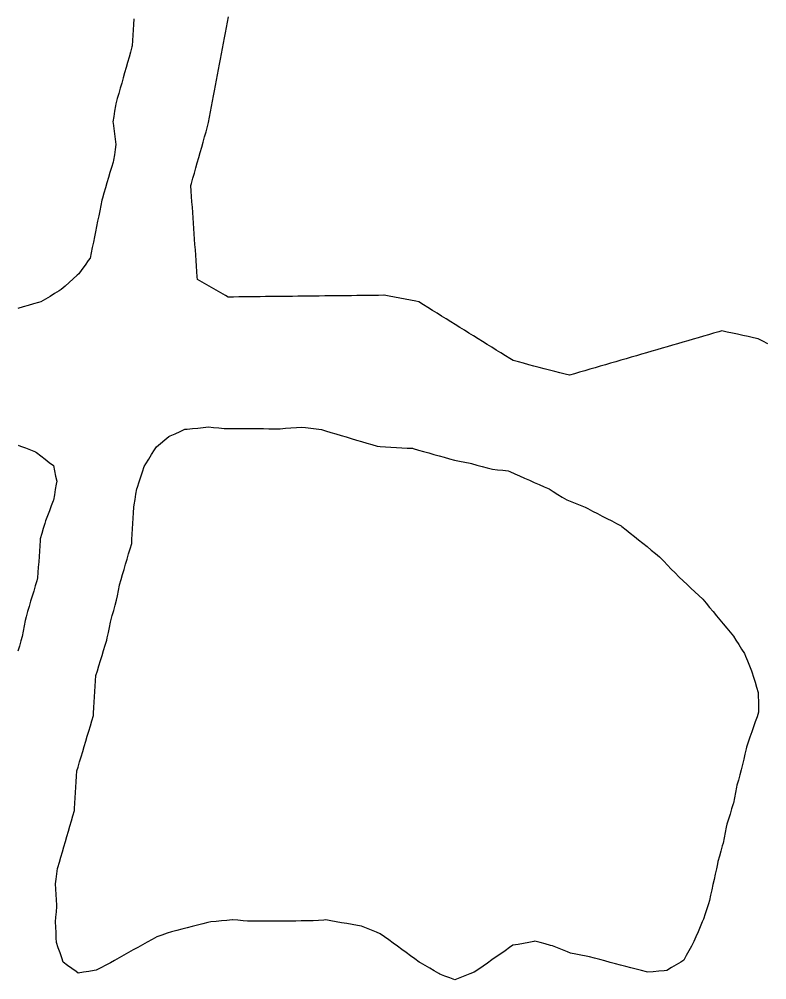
# Model space of a CAD drawing. Header units: millimetres. Extents: x 257 to 2289, y 96 to 1983.
# Drawn here: x 1460.3 to 1599.6, y 1576.4 to 1755.3 of the extents above; entities that cross this region are included whole.
import ezdxf

# ---------------------------------------------------------------- set-up
doc = ezdxf.new("R2010")
doc.units = ezdxf.units.MM
for name, color, linetype in [('ALL_HOLES', 1, 'Continuous'), ('ALL_ISLANDS', 7, 'Continuous'), ('OUTLINE_ISLAND_01', 7, 'Continuous'), ('OUTLINE_ISLAND_01_HOLE_101', 1, 'Continuous'), ('OUTLINE_ISLAND_01_HOLE_104', 1, 'Continuous')]:
    doc.layers.add(name, color=color, linetype=linetype)

msp = doc.modelspace()

# ---------------------------------------------------------------- linework, layer by layer
at = {"layer": 'ALL_HOLES'}
for points in [[(1481.6535, 1755.3278), (1481.5947, 1754.3296), (1481.5358, 1753.3313), (1481.477, 1752.333), (1481.4182, 1751.3348), (1481.3593, 1750.3365), (1481.2987, 1750.1238), (1481.0246, 1749.1621), (1480.7506, 1748.2004), (1480.4765, 1747.2387), (1480.2024, 1746.277), (1479.9284, 1745.3153), (1479.6543, 1744.3535), (1479.3802, 1743.3918), (1479.1062, 1742.4301), (1478.8321, 1741.4684), (1478.558, 1740.5067), (1478.284, 1739.545), (1478.2183, 1739.1409), (1478.0578, 1738.1538), (1477.8974, 1737.1668), (1477.7369, 1736.1797), (1477.7705, 1735.9215), (1477.8993, 1734.9299), (1478.0282, 1733.9382), (1478.157, 1732.9465), (1478.2859, 1731.9549), (1478.1514, 1730.997), (1478.0124, 1730.0067), (1477.8733, 1729.0164), (1477.7676, 1728.6591), (1477.484, 1727.7002), (1477.2003, 1726.7412), (1476.9166, 1725.7823), (1476.6329, 1724.8234), (1476.3493, 1723.8645), (1476.0656, 1722.9056), (1475.7819, 1721.9466), (1475.7081, 1721.5864), (1475.5072, 1720.6068), (1475.3063, 1719.6272), (1475.1055, 1718.6475), (1474.9046, 1717.6679), (1474.7038, 1716.6883), (1474.5029, 1715.7087), (1474.302, 1714.7291), (1474.1012, 1713.7494), (1473.9003, 1712.7698), (1473.6995, 1711.7902), (1473.4986, 1710.8106), (1473.1482, 1710.3188), (1472.5678, 1709.5044), (1471.9875, 1708.69), (1471.4072, 1707.8757), (1471.0991, 1707.5981), (1470.3561, 1706.9288), (1469.6131, 1706.2595), (1468.8701, 1705.5903), (1468.1271, 1704.921), (1467.7527, 1704.6971), (1466.8945, 1704.1838), (1466.0363, 1703.6706), (1465.178, 1703.1573), (1464.3198, 1702.644), (1463.8902, 1702.5224), (1462.928, 1702.25), (1461.9658, 1701.9776), (1461.0037, 1701.7052), (1460.0415, 1701.4328)], [(1460.0916, 1675.9284), (1460.4995, 1675.7775), (1461.4373, 1675.4304), (1462.3751, 1675.0833), (1463.313, 1674.7362), (1463.514, 1674.5813), (1464.3061, 1673.9708), (1465.0982, 1673.3604), (1465.8903, 1672.75), (1466.6823, 1672.1395), (1466.8781, 1671.182), (1467.0785, 1670.2023), (1467.2788, 1669.2226), (1467.1878, 1668.6961), (1467.0175, 1667.7107), (1466.8472, 1666.7253), (1466.6769, 1665.7399), (1466.6235, 1665.5991), (1466.2687, 1664.6642), (1465.9138, 1663.7293), (1465.559, 1662.7943), (1465.2042, 1661.8594), (1465.0667, 1661.3967), (1464.782, 1660.4381), (1464.4973, 1659.4795), (1464.2125, 1658.5209), (1464.1919, 1658.2232), (1464.1227, 1657.2256), (1464.0535, 1656.228), (1463.9844, 1655.2304), (1463.9152, 1654.2328), (1463.846, 1653.2352), (1463.7769, 1652.2376), (1463.7077, 1651.24), (1463.5512, 1650.71), (1463.2681, 1649.7509), (1462.985, 1648.7918), (1462.7018, 1647.8328), (1462.4187, 1646.8737), (1462.1355, 1645.9146), (1461.8524, 1644.9555), (1461.5692, 1643.9965), (1461.4274, 1643.2788), (1461.2336, 1642.2977), (1461.0397, 1641.3167), (1460.8459, 1640.3357), (1460.6082, 1639.4951), (1460.3362, 1638.5328), (1460.0641, 1637.5705)]]:
    msp.add_lwpolyline(points, dxfattribs=at)
msp.add_lwpolyline([(1485.8487, 1675.6529), (1486.6206, 1676.2887), (1487.3925, 1676.9244), (1488.1644, 1677.5601), (1488.4383, 1677.6847), (1489.3486, 1678.0986), (1490.2589, 1678.5125), (1491.1692, 1678.9264), (1491.5541, 1678.9631), (1492.5496, 1679.0581), (1493.5451, 1679.1531), (1494.5406, 1679.2481), (1495.536, 1679.3431), (1496.477, 1679.2562), (1497.4728, 1679.1642), (1498.4685, 1679.0723), (1498.8161, 1679.0704), (1499.8161, 1679.0651), (1500.816, 1679.0598), (1501.816, 1679.0544), (1502.816, 1679.0491), (1503.816, 1679.0437), (1504.816, 1679.0384), (1505.816, 1679.033), (1506.816, 1679.0277), (1507.8159, 1679.0224), (1508.8159, 1679.017), (1508.9314, 1679.0257), (1509.9285, 1679.1006), (1510.9257, 1679.1755), (1511.9229, 1679.2503), (1512.9201, 1679.3252), (1513.6065, 1679.2392), (1514.5987, 1679.1148), (1515.5909, 1678.9904), (1516.5832, 1678.866), (1517.3755, 1678.6293), (1518.3336, 1678.343), (1519.2918, 1678.0567), (1520.2499, 1677.7704), (1521.2081, 1677.4841), (1522.1662, 1677.1978), (1523.1244, 1676.9116), (1524.0825, 1676.6253), (1525.0406, 1676.339), (1525.9988, 1676.0527), (1526.9569, 1675.7664), (1527.5593, 1675.73), (1528.5575, 1675.6697), (1529.5556, 1675.6094), (1530.5538, 1675.549), (1531.552, 1675.4887), (1532.5502, 1675.4284), (1533.5484, 1675.368), (1533.6978, 1675.3257), (1534.6601, 1675.0535), (1535.6223, 1674.7812), (1536.5845, 1674.509), (1537.5467, 1674.2367), (1538.509, 1673.9645), (1539.4712, 1673.6922), (1540.4334, 1673.42), (1541.3956, 1673.1477), (1542.3261, 1672.9693), (1543.3082, 1672.7809), (1544.2903, 1672.5926), (1544.584, 1672.5131), (1545.5493, 1672.252), (1546.5146, 1671.9909), (1547.48, 1671.7298), (1548.4453, 1671.4687), (1549.3832, 1671.3769), (1550.3785, 1671.2794), (1551.3737, 1671.182), (1551.6866, 1671.043), (1552.6005, 1670.6371), (1553.5145, 1670.2313), (1554.4284, 1669.8254), (1555.3423, 1669.4196), (1556.2563, 1669.0137), (1557.1702, 1668.6079), (1558.0842, 1668.202), (1558.9981, 1667.7962), (1559.7708, 1667.3209), (1560.6226, 1666.7971), (1561.4745, 1666.2732), (1562.3263, 1665.7494), (1562.9456, 1665.5027), (1563.8746, 1665.1326), (1564.8036, 1664.7625), (1565.7326, 1664.3924), (1566.2338, 1664.1333), (1567.1221, 1663.6741), (1568.0104, 1663.2149), (1568.8987, 1662.7556), (1569.787, 1662.2964), (1570.6753, 1661.8371), (1571.5636, 1661.3779), (1572.4519, 1660.9186), (1572.5818, 1660.8143), (1573.3614, 1660.1881), (1574.141, 1659.5618), (1574.9206, 1658.9356), (1575.7002, 1658.3093), (1576.4798, 1657.683), (1577.2595, 1657.0568), (1578.0391, 1656.4305), (1578.8187, 1655.8043), (1579.5983, 1655.178), (1579.7142, 1655.0563), (1580.4039, 1654.3322), (1581.0936, 1653.6081), (1581.7833, 1652.884), (1582.473, 1652.1599), (1583.1626, 1651.4358), (1583.2455, 1651.3586), (1583.9771, 1650.6769), (1584.7087, 1649.9952), (1585.4404, 1649.3135), (1586.172, 1648.6318), (1586.9037, 1647.9501), (1587.6353, 1647.2684), (1588.2736, 1646.5025), (1588.9138, 1645.7343), (1589.554, 1644.9661), (1590.1942, 1644.1979), (1590.8344, 1643.4297), (1591.4747, 1642.6615), (1592.1149, 1641.8933), (1592.7551, 1641.1251), (1593.3953, 1640.3569), (1593.8263, 1639.6701), (1594.3579, 1638.8231), (1594.8894, 1637.9761), (1595.421, 1637.129), (1595.6006, 1636.6894), (1595.9788, 1635.7637), (1596.357, 1634.838), (1596.7352, 1633.9123), (1596.7892, 1633.7364), (1597.0831, 1632.7805), (1597.3769, 1631.8246), (1597.6707, 1630.8688), (1597.9645, 1629.9129), (1597.9806, 1629.2094), (1598.0035, 1628.2097), (1598.0263, 1627.21), (1598.0491, 1626.2102), (1597.7534, 1625.3686), (1597.4218, 1624.4252), (1597.0903, 1623.4817), (1596.7588, 1622.5383), (1596.4272, 1621.5948), (1596.0957, 1620.6514), (1595.7642, 1619.708), (1595.7009, 1619.4147), (1595.4899, 1618.4372), (1595.2789, 1617.4598), (1595.0679, 1616.4823), (1595.0637, 1616.4669), (1594.8024, 1615.5017), (1594.541, 1614.5364), (1594.2797, 1613.5712), (1594.0184, 1612.6059), (1593.946, 1612.2482), (1593.7476, 1611.2681), (1593.5493, 1610.288), (1593.351, 1609.3078), (1593.3095, 1609.1734), (1593.0151, 1608.2177), (1592.7207, 1607.262), (1592.4262, 1606.3064), (1592.1318, 1605.3507), (1592.0188, 1604.7937), (1591.8201, 1603.8136), (1591.6213, 1602.8336), (1591.4226, 1601.8535), (1591.2764, 1601.3249), (1591.01, 1600.361), (1590.7435, 1599.3972), (1590.477, 1598.4334), (1590.3852, 1598.0136), (1590.1715, 1597.0368), (1589.9577, 1596.0599), (1589.744, 1595.083), (1589.5303, 1594.1061), (1589.3166, 1593.1292), (1589.1029, 1592.1523), (1588.8891, 1591.1754), (1588.6907, 1590.5614), (1588.3833, 1589.6098), (1588.0758, 1588.6582), (1587.7684, 1587.7067), (1587.5441, 1587.1779), (1587.1536, 1586.2573), (1586.7631, 1585.3367), (1586.3726, 1584.4161), (1585.9821, 1583.4955), (1585.5342, 1582.6716), (1585.0566, 1581.793), (1584.579, 1580.9144), (1584.1014, 1580.0358), (1583.5318, 1579.6893), (1582.6775, 1579.1696), (1581.8231, 1578.6499), (1580.9688, 1578.1301), (1580.423, 1578.0784), (1579.4275, 1577.984), (1578.4319, 1577.8897), (1577.4364, 1577.7953), (1577.1656, 1577.8661), (1576.1981, 1578.1192), (1575.2307, 1578.3723), (1574.2632, 1578.6253), (1573.2958, 1578.8784), (1572.3283, 1579.1315), (1571.3609, 1579.3846), (1570.3934, 1579.6376), (1569.426, 1579.8907), (1568.4585, 1580.1438), (1567.4911, 1580.3968), (1566.5236, 1580.6499), (1565.9341, 1580.7663), (1564.953, 1580.9601), (1563.972, 1581.1538), (1562.9909, 1581.3475), (1562.424, 1581.5777), (1561.4975, 1581.954), (1560.571, 1582.3302), (1559.6444, 1582.7064), (1559.2632, 1582.806), (1558.2957, 1583.0587), (1557.3281, 1583.3113), (1556.3606, 1583.564), (1556.1954, 1583.5336), (1555.2119, 1583.3525), (1554.2284, 1583.1715), (1553.245, 1582.9904), (1552.2615, 1582.8094), (1551.6358, 1582.3731), (1550.8156, 1581.8011), (1549.9953, 1581.2291), (1549.175, 1580.6571), (1548.3548, 1580.0851), (1547.5345, 1579.5131), (1546.7142, 1578.9411), (1545.894, 1578.3692), (1545.0737, 1577.7972), (1544.2557, 1577.4784), (1543.3239, 1577.1153), (1542.3922, 1576.7523), (1541.4604, 1576.3892), (1540.5392, 1576.7373), (1539.6037, 1577.0907), (1538.6683, 1577.4442), (1538.496, 1577.5436), (1537.6298, 1578.0432), (1536.7635, 1578.5428), (1535.8973, 1579.0425), (1535.0311, 1579.5421), (1534.8192, 1579.6956), (1534.0095, 1580.2824), (1533.1998, 1580.8692), (1532.39, 1581.456), (1531.5803, 1582.0428), (1530.7706, 1582.6296), (1529.9608, 1583.2164), (1529.1511, 1583.8032), (1528.3414, 1584.39), (1527.5316, 1584.9768), (1526.8262, 1585.2583), (1525.8974, 1585.6288), (1524.9686, 1585.9994), (1524.0398, 1586.3699), (1523.2988, 1586.4989), (1522.3136, 1586.6703), (1521.3284, 1586.8417), (1520.3432, 1587.0131), (1519.358, 1587.1845), (1518.3728, 1587.356), (1517.3876, 1587.5274), (1517.0304, 1587.508), (1516.0318, 1587.4538), (1515.0333, 1587.3996), (1514.0348, 1587.3454), (1513.8432, 1587.3447), (1512.8432, 1587.3409), (1511.8432, 1587.337), (1510.8432, 1587.3332), (1509.8432, 1587.3293), (1508.8432, 1587.3255), (1507.8432, 1587.3216), (1506.8432, 1587.3178), (1505.8433, 1587.3139), (1504.8433, 1587.3101), (1503.8433, 1587.3062), (1502.8433, 1587.3024), (1502.0442, 1587.3743), (1501.0482, 1587.4639), (1500.0523, 1587.5535), (1499.9904, 1587.5476), (1498.9948, 1587.4539), (1497.9992, 1587.3603), (1497.0036, 1587.2666), (1496.008, 1587.1729), (1495.4446, 1587.0306), (1494.4751, 1586.7858), (1493.5055, 1586.5409), (1492.5359, 1586.2961), (1491.5664, 1586.0512), (1490.5968, 1585.8063), (1489.6273, 1585.5615), (1488.6577, 1585.3166), (1487.8272, 1585.0421), (1486.8778, 1584.7282), (1485.9283, 1584.4142), (1485.9008, 1584.3987), (1485.0301, 1583.907), (1484.1593, 1583.4153), (1483.2886, 1582.9235), (1482.4178, 1582.4318), (1481.5471, 1581.9401), (1480.6763, 1581.4483), (1479.8056, 1580.9566), (1478.9348, 1580.4649), (1478.0641, 1579.9731), (1477.2899, 1579.5683), (1476.4037, 1579.1049), (1475.5176, 1578.6414), (1474.6314, 1578.178), (1474.2462, 1578.1169), (1473.2586, 1577.9602), (1472.2709, 1577.8036), (1471.2833, 1577.6469), (1470.9255, 1577.9052), (1470.1147, 1578.4906), (1469.3039, 1579.076), (1468.4932, 1579.6613), (1468.2153, 1580.4756), (1467.8923, 1581.422), (1467.5693, 1582.3684), (1467.2463, 1583.3148), (1467.2005, 1584.1831), (1467.1479, 1585.1817), (1467.0952, 1586.1803), (1467.0426, 1587.179), (1467.1215, 1588.0526), (1467.2114, 1589.0485), (1467.3013, 1590.0445), (1467.2883, 1590.2565), (1467.2269, 1591.2546), (1467.1655, 1592.2527), (1467.1041, 1593.2508), (1467.0427, 1594.2489), (1467.1637, 1595.1332), (1467.2993, 1596.124), (1467.4349, 1597.1147), (1467.4974, 1597.3298), (1467.7763, 1598.2901), (1468.0552, 1599.2504), (1468.3341, 1600.2108), (1468.613, 1601.1711), (1468.8919, 1602.1314), (1469.1708, 1603.0917), (1469.4497, 1604.052), (1469.7286, 1605.0124), (1470.0075, 1605.9727), (1470.2864, 1606.933), (1470.5653, 1607.8933), (1470.5919, 1608.2965), (1470.6576, 1609.2944), (1470.7233, 1610.2922), (1470.789, 1611.2901), (1470.8547, 1612.2879), (1470.9204, 1613.2857), (1470.9861, 1614.2836), (1471.0518, 1615.2814), (1471.2679, 1616.0106), (1471.5521, 1616.9694), (1471.8362, 1617.9282), (1472.1204, 1618.887), (1472.4046, 1619.8457), (1472.6887, 1620.8045), (1472.9729, 1621.7633), (1473.257, 1622.7221), (1473.5412, 1623.6808), (1473.8254, 1624.6396), (1474.1095, 1625.5984), (1474.1399, 1626.0719), (1474.204, 1627.0698), (1474.268, 1628.0678), (1474.3321, 1629.0657), (1474.3962, 1630.0636), (1474.4602, 1631.0616), (1474.5243, 1632.0595), (1474.5883, 1633.0575), (1474.8519, 1633.9184), (1475.1446, 1634.8746), (1475.4373, 1635.8308), (1475.7301, 1636.787), (1476.0228, 1637.7432), (1476.3155, 1638.6994), (1476.6082, 1639.6556), (1476.6927, 1640.0655), (1476.8947, 1641.0449), (1477.0967, 1642.0243), (1477.2986, 1643.0037), (1477.364, 1643.2442), (1477.6265, 1644.2091), (1477.889, 1645.1741), (1478.1514, 1646.139), (1478.4139, 1647.1039), (1478.5723, 1647.9203), (1478.7629, 1648.902), (1478.9534, 1649.8837), (1478.9741, 1649.9538), (1479.2583, 1650.9126), (1479.5424, 1651.8714), (1479.8265, 1652.8302), (1480.1106, 1653.789), (1480.3947, 1654.7478), (1480.6788, 1655.7066), (1480.9629, 1656.6654), (1481.247, 1657.6242), (1481.2893, 1658.3892), (1481.3445, 1659.3876), (1481.3997, 1660.3861), (1481.4549, 1661.3846), (1481.5102, 1662.3831), (1481.5654, 1663.3815), (1481.6206, 1664.38), (1481.7018, 1664.8493), (1481.8722, 1665.8346), (1482.0427, 1666.82), (1482.2132, 1667.8054), (1482.3258, 1668.1534), (1482.6335, 1669.1048), (1482.9413, 1670.0563), (1483.2491, 1671.0078), (1483.5569, 1671.9592), (1483.8988, 1672.5104), (1484.4261, 1673.3601), (1484.9533, 1674.2098), (1485.4805, 1675.0595)], close=True, dxfattribs=at)
at = {"layer": 'ALL_ISLANDS'}
msp.add_lwpolyline([(1599.7436, 1694.8543), (1598.8539, 1695.311), (1597.9643, 1695.7677), (1597.0759, 1695.9611), (1596.0987, 1696.1738), (1595.1216, 1696.3865), (1594.1445, 1696.5992), (1593.1674, 1696.8119), (1592.1903, 1697.0245), (1591.2131, 1697.2372), (1590.6305, 1697.0679), (1589.6703, 1696.7887), (1588.71, 1696.5096), (1587.7498, 1696.2304), (1586.7895, 1695.9513), (1585.8293, 1695.6721), (1584.869, 1695.393), (1583.9088, 1695.1139), (1582.9485, 1694.8347), (1581.9883, 1694.5556), (1581.028, 1694.2764), (1580.0678, 1693.9973), (1579.1075, 1693.7182), (1578.1473, 1693.439), (1577.187, 1693.1599), (1576.2268, 1692.8807), (1575.2665, 1692.6016), (1574.3063, 1692.3225), (1573.346, 1692.0433), (1572.3858, 1691.7642), (1571.4255, 1691.485), (1570.4653, 1691.2059), (1569.505, 1690.9267), (1568.5448, 1690.6476), (1567.5845, 1690.3685), (1566.6243, 1690.0893), (1565.664, 1689.8102), (1564.7038, 1689.531), (1563.7435, 1689.2519), (1562.7833, 1688.9728), (1561.9901, 1689.1796), (1561.0225, 1689.432), (1560.0549, 1689.6844), (1559.0872, 1689.9368), (1558.1196, 1690.1892), (1557.152, 1690.4415), (1556.1844, 1690.6939), (1555.2167, 1690.9463), (1554.2491, 1691.1987), (1553.2815, 1691.4511), (1552.3138, 1691.7035), (1551.7156, 1692.076), (1550.8667, 1692.6046), (1550.0178, 1693.1332), (1549.169, 1693.6618), (1548.3201, 1694.1904), (1547.4712, 1694.719), (1546.6223, 1695.2476), (1545.7735, 1695.7762), (1544.9246, 1696.3048), (1544.0757, 1696.8334), (1543.2269, 1697.362), (1542.378, 1697.8906), (1541.5291, 1698.4192), (1540.6803, 1698.9478), (1539.8314, 1699.4764), (1538.9825, 1700.005), (1538.1336, 1700.5336), (1537.2848, 1701.0622), (1536.4359, 1701.5908), (1535.587, 1702.1194), (1534.7382, 1702.648), (1534.1568, 1702.7574), (1533.174, 1702.9421), (1532.1912, 1703.1269), (1531.2084, 1703.3117), (1530.2256, 1703.4965), (1529.2429, 1703.6813), (1528.2601, 1703.866), (1528.1994, 1703.8654), (1527.1995, 1703.8542), (1526.1996, 1703.8429), (1525.1996, 1703.8317), (1524.1997, 1703.8205), (1523.1998, 1703.8093), (1522.1998, 1703.7981), (1521.1999, 1703.7869), (1520.1999, 1703.7757), (1519.2, 1703.7645), (1518.2001, 1703.7533), (1517.2001, 1703.7421), (1516.2002, 1703.7309), (1515.2003, 1703.7197), (1514.2003, 1703.7085), (1513.2004, 1703.6973), (1512.2005, 1703.6861), (1511.2005, 1703.6749), (1510.2006, 1703.6637), (1509.2006, 1703.6525), (1508.2007, 1703.6413), (1507.2008, 1703.6301), (1506.2008, 1703.6189), (1505.2009, 1703.6077), (1504.201, 1703.5965), (1503.201, 1703.5853), (1502.2011, 1703.5741), (1501.2011, 1703.5629), (1500.2012, 1703.5517), (1499.2013, 1703.5405), (1498.6976, 1703.8299), (1497.8306, 1704.3282), (1496.9635, 1704.8264), (1496.0965, 1705.3247), (1495.2295, 1705.8229), (1494.3624, 1706.3212), (1493.4954, 1706.8194), (1493.4597, 1707.329), (1493.3899, 1708.3266), (1493.32, 1709.3241), (1493.2501, 1710.3217), (1493.1803, 1711.3192), (1493.1104, 1712.3168), (1493.0406, 1713.3143), (1492.9707, 1714.3119), (1492.9008, 1715.3095), (1492.831, 1716.307), (1492.7611, 1717.3046), (1492.6912, 1718.3021), (1492.6214, 1719.2997), (1492.5515, 1720.2972), (1492.4817, 1721.2948), (1492.4118, 1722.2923), (1492.3419, 1723.2899), (1492.2721, 1724.2875), (1492.3857, 1724.6901), (1492.6574, 1725.6525), (1492.929, 1726.6149), (1493.2007, 1727.5773), (1493.4723, 1728.5396), (1493.744, 1729.502), (1494.0156, 1730.4644), (1494.2873, 1731.4268), (1494.559, 1732.3892), (1494.8306, 1733.3516), (1495.1023, 1734.314), (1495.3739, 1735.2764), (1495.5279, 1736.0818), (1495.7157, 1737.064), (1495.9036, 1738.0462), (1496.0914, 1739.0284), (1496.2792, 1740.0106), (1496.467, 1740.9928), (1496.6548, 1741.975), (1496.8426, 1742.9572), (1497.0305, 1743.9394), (1497.2183, 1744.9216), (1497.4061, 1745.9038), (1497.5939, 1746.886), (1497.7817, 1747.8682), (1497.9695, 1748.8504), (1498.1574, 1749.8326), (1498.3452, 1750.8148), (1498.533, 1751.7971), (1498.7208, 1752.7793), (1498.9086, 1753.7615), (1499.0964, 1754.7437), (1499.2843, 1755.7259)], dxfattribs=at)
at = {"layer": 'OUTLINE_ISLAND_01'}
msp.add_lwpolyline([(1599.7436, 1694.8543), (1598.8539, 1695.311), (1597.9643, 1695.7677), (1597.0759, 1695.9611), (1596.0987, 1696.1738), (1595.1216, 1696.3865), (1594.1445, 1696.5992), (1593.1674, 1696.8119), (1592.1903, 1697.0245), (1591.2131, 1697.2372), (1590.6305, 1697.0679), (1589.6703, 1696.7887), (1588.71, 1696.5096), (1587.7498, 1696.2304), (1586.7895, 1695.9513), (1585.8293, 1695.6721), (1584.869, 1695.393), (1583.9088, 1695.1139), (1582.9485, 1694.8347), (1581.9883, 1694.5556), (1581.028, 1694.2764), (1580.0678, 1693.9973), (1579.1075, 1693.7182), (1578.1473, 1693.439), (1577.187, 1693.1599), (1576.2268, 1692.8807), (1575.2665, 1692.6016), (1574.3063, 1692.3225), (1573.346, 1692.0433), (1572.3858, 1691.7642), (1571.4255, 1691.485), (1570.4653, 1691.2059), (1569.505, 1690.9267), (1568.5448, 1690.6476), (1567.5845, 1690.3685), (1566.6243, 1690.0893), (1565.664, 1689.8102), (1564.7038, 1689.531), (1563.7435, 1689.2519), (1562.7833, 1688.9728), (1561.9901, 1689.1796), (1561.0225, 1689.432), (1560.0549, 1689.6844), (1559.0872, 1689.9368), (1558.1196, 1690.1892), (1557.152, 1690.4415), (1556.1844, 1690.6939), (1555.2167, 1690.9463), (1554.2491, 1691.1987), (1553.2815, 1691.4511), (1552.3138, 1691.7035), (1551.7156, 1692.076), (1550.8667, 1692.6046), (1550.0178, 1693.1332), (1549.169, 1693.6618), (1548.3201, 1694.1904), (1547.4712, 1694.719), (1546.6223, 1695.2476), (1545.7735, 1695.7762), (1544.9246, 1696.3048), (1544.0757, 1696.8334), (1543.2269, 1697.362), (1542.378, 1697.8906), (1541.5291, 1698.4192), (1540.6803, 1698.9478), (1539.8314, 1699.4764), (1538.9825, 1700.005), (1538.1336, 1700.5336), (1537.2848, 1701.0622), (1536.4359, 1701.5908), (1535.587, 1702.1194), (1534.7382, 1702.648), (1534.1568, 1702.7574), (1533.174, 1702.9421), (1532.1912, 1703.1269), (1531.2084, 1703.3117), (1530.2256, 1703.4965), (1529.2429, 1703.6813), (1528.2601, 1703.866), (1528.1994, 1703.8654), (1527.1995, 1703.8542), (1526.1996, 1703.8429), (1525.1996, 1703.8317), (1524.1997, 1703.8205), (1523.1998, 1703.8093), (1522.1998, 1703.7981), (1521.1999, 1703.7869), (1520.1999, 1703.7757), (1519.2, 1703.7645), (1518.2001, 1703.7533), (1517.2001, 1703.7421), (1516.2002, 1703.7309), (1515.2003, 1703.7197), (1514.2003, 1703.7085), (1513.2004, 1703.6973), (1512.2005, 1703.6861), (1511.2005, 1703.6749), (1510.2006, 1703.6637), (1509.2006, 1703.6525), (1508.2007, 1703.6413), (1507.2008, 1703.6301), (1506.2008, 1703.6189), (1505.2009, 1703.6077), (1504.201, 1703.5965), (1503.201, 1703.5853), (1502.2011, 1703.5741), (1501.2011, 1703.5629), (1500.2012, 1703.5517), (1499.2013, 1703.5405), (1498.6976, 1703.8299), (1497.8306, 1704.3282), (1496.9635, 1704.8264), (1496.0965, 1705.3247), (1495.2295, 1705.8229), (1494.3624, 1706.3212), (1493.4954, 1706.8194), (1493.4597, 1707.329), (1493.3899, 1708.3266), (1493.32, 1709.3241), (1493.2501, 1710.3217), (1493.1803, 1711.3192), (1493.1104, 1712.3168), (1493.0406, 1713.3143), (1492.9707, 1714.3119), (1492.9008, 1715.3095), (1492.831, 1716.307), (1492.7611, 1717.3046), (1492.6912, 1718.3021), (1492.6214, 1719.2997), (1492.5515, 1720.2972), (1492.4817, 1721.2948), (1492.4118, 1722.2923), (1492.3419, 1723.2899), (1492.2721, 1724.2875), (1492.3857, 1724.6901), (1492.6574, 1725.6525), (1492.929, 1726.6149), (1493.2007, 1727.5773), (1493.4723, 1728.5396), (1493.744, 1729.502), (1494.0156, 1730.4644), (1494.2873, 1731.4268), (1494.559, 1732.3892), (1494.8306, 1733.3516), (1495.1023, 1734.314), (1495.3739, 1735.2764), (1495.5279, 1736.0818), (1495.7157, 1737.064), (1495.9036, 1738.0462), (1496.0914, 1739.0284), (1496.2792, 1740.0106), (1496.467, 1740.9928), (1496.6548, 1741.975), (1496.8426, 1742.9572), (1497.0305, 1743.9394), (1497.2183, 1744.9216), (1497.4061, 1745.9038), (1497.5939, 1746.886), (1497.7817, 1747.8682), (1497.9695, 1748.8504), (1498.1574, 1749.8326), (1498.3452, 1750.8148), (1498.533, 1751.7971), (1498.7208, 1752.7793), (1498.9086, 1753.7615), (1499.0964, 1754.7437), (1499.2843, 1755.7259)], dxfattribs=at)
at = {"layer": 'OUTLINE_ISLAND_01_HOLE_101'}
msp.add_lwpolyline([(1485.8487, 1675.6529), (1486.6206, 1676.2887), (1487.3925, 1676.9244), (1488.1644, 1677.5601), (1488.4383, 1677.6847), (1489.3486, 1678.0986), (1490.2589, 1678.5125), (1491.1692, 1678.9264), (1491.5541, 1678.9631), (1492.5496, 1679.0581), (1493.5451, 1679.1531), (1494.5406, 1679.2481), (1495.536, 1679.3431), (1496.477, 1679.2562), (1497.4728, 1679.1642), (1498.4685, 1679.0723), (1498.8161, 1679.0704), (1499.8161, 1679.0651), (1500.816, 1679.0598), (1501.816, 1679.0544), (1502.816, 1679.0491), (1503.816, 1679.0437), (1504.816, 1679.0384), (1505.816, 1679.033), (1506.816, 1679.0277), (1507.8159, 1679.0224), (1508.8159, 1679.017), (1508.9314, 1679.0257), (1509.9285, 1679.1006), (1510.9257, 1679.1755), (1511.9229, 1679.2503), (1512.9201, 1679.3252), (1513.6065, 1679.2392), (1514.5987, 1679.1148), (1515.5909, 1678.9904), (1516.5832, 1678.866), (1517.3755, 1678.6293), (1518.3336, 1678.343), (1519.2918, 1678.0567), (1520.2499, 1677.7704), (1521.2081, 1677.4841), (1522.1662, 1677.1978), (1523.1244, 1676.9116), (1524.0825, 1676.6253), (1525.0406, 1676.339), (1525.9988, 1676.0527), (1526.9569, 1675.7664), (1527.5593, 1675.73), (1528.5575, 1675.6697), (1529.5556, 1675.6094), (1530.5538, 1675.549), (1531.552, 1675.4887), (1532.5502, 1675.4284), (1533.5484, 1675.368), (1533.6978, 1675.3257), (1534.6601, 1675.0535), (1535.6223, 1674.7812), (1536.5845, 1674.509), (1537.5467, 1674.2367), (1538.509, 1673.9645), (1539.4712, 1673.6922), (1540.4334, 1673.42), (1541.3956, 1673.1477), (1542.3261, 1672.9693), (1543.3082, 1672.7809), (1544.2903, 1672.5926), (1544.584, 1672.5131), (1545.5493, 1672.252), (1546.5146, 1671.9909), (1547.48, 1671.7298), (1548.4453, 1671.4687), (1549.3832, 1671.3769), (1550.3785, 1671.2794), (1551.3737, 1671.182), (1551.6866, 1671.043), (1552.6005, 1670.6371), (1553.5145, 1670.2313), (1554.4284, 1669.8254), (1555.3423, 1669.4196), (1556.2563, 1669.0137), (1557.1702, 1668.6079), (1558.0842, 1668.202), (1558.9981, 1667.7962), (1559.7708, 1667.3209), (1560.6226, 1666.7971), (1561.4745, 1666.2732), (1562.3263, 1665.7494), (1562.9456, 1665.5027), (1563.8746, 1665.1326), (1564.8036, 1664.7625), (1565.7326, 1664.3924), (1566.2338, 1664.1333), (1567.1221, 1663.6741), (1568.0104, 1663.2149), (1568.8987, 1662.7556), (1569.787, 1662.2964), (1570.6753, 1661.8371), (1571.5636, 1661.3779), (1572.4519, 1660.9186), (1572.5818, 1660.8143), (1573.3614, 1660.1881), (1574.141, 1659.5618), (1574.9206, 1658.9356), (1575.7002, 1658.3093), (1576.4798, 1657.683), (1577.2595, 1657.0568), (1578.0391, 1656.4305), (1578.8187, 1655.8043), (1579.5983, 1655.178), (1579.7142, 1655.0563), (1580.4039, 1654.3322), (1581.0936, 1653.6081), (1581.7833, 1652.884), (1582.473, 1652.1599), (1583.1626, 1651.4358), (1583.2455, 1651.3586), (1583.9771, 1650.6769), (1584.7087, 1649.9952), (1585.4404, 1649.3135), (1586.172, 1648.6318), (1586.9037, 1647.9501), (1587.6353, 1647.2684), (1588.2736, 1646.5025), (1588.9138, 1645.7343), (1589.554, 1644.9661), (1590.1942, 1644.1979), (1590.8344, 1643.4297), (1591.4747, 1642.6615), (1592.1149, 1641.8933), (1592.7551, 1641.1251), (1593.3953, 1640.3569), (1593.8263, 1639.6701), (1594.3579, 1638.8231), (1594.8894, 1637.9761), (1595.421, 1637.129), (1595.6006, 1636.6894), (1595.9788, 1635.7637), (1596.357, 1634.838), (1596.7352, 1633.9123), (1596.7892, 1633.7364), (1597.0831, 1632.7805), (1597.3769, 1631.8246), (1597.6707, 1630.8688), (1597.9645, 1629.9129), (1597.9806, 1629.2094), (1598.0035, 1628.2097), (1598.0263, 1627.21), (1598.0491, 1626.2102), (1597.7534, 1625.3686), (1597.4218, 1624.4252), (1597.0903, 1623.4817), (1596.7588, 1622.5383), (1596.4272, 1621.5948), (1596.0957, 1620.6514), (1595.7642, 1619.708), (1595.7009, 1619.4147), (1595.4899, 1618.4372), (1595.2789, 1617.4598), (1595.0679, 1616.4823), (1595.0637, 1616.4669), (1594.8024, 1615.5017), (1594.541, 1614.5364), (1594.2797, 1613.5712), (1594.0184, 1612.6059), (1593.946, 1612.2482), (1593.7476, 1611.2681), (1593.5493, 1610.288), (1593.351, 1609.3078), (1593.3095, 1609.1734), (1593.0151, 1608.2177), (1592.7207, 1607.262), (1592.4262, 1606.3064), (1592.1318, 1605.3507), (1592.0188, 1604.7937), (1591.8201, 1603.8136), (1591.6213, 1602.8336), (1591.4226, 1601.8535), (1591.2764, 1601.3249), (1591.01, 1600.361), (1590.7435, 1599.3972), (1590.477, 1598.4334), (1590.3852, 1598.0136), (1590.1715, 1597.0368), (1589.9577, 1596.0599), (1589.744, 1595.083), (1589.5303, 1594.1061), (1589.3166, 1593.1292), (1589.1029, 1592.1523), (1588.8891, 1591.1754), (1588.6907, 1590.5614), (1588.3833, 1589.6098), (1588.0758, 1588.6582), (1587.7684, 1587.7067), (1587.5441, 1587.1779), (1587.1536, 1586.2573), (1586.7631, 1585.3367), (1586.3726, 1584.4161), (1585.9821, 1583.4955), (1585.5342, 1582.6716), (1585.0566, 1581.793), (1584.579, 1580.9144), (1584.1014, 1580.0358), (1583.5318, 1579.6893), (1582.6775, 1579.1696), (1581.8231, 1578.6499), (1580.9688, 1578.1301), (1580.423, 1578.0784), (1579.4275, 1577.984), (1578.4319, 1577.8897), (1577.4364, 1577.7953), (1577.1656, 1577.8661), (1576.1981, 1578.1192), (1575.2307, 1578.3723), (1574.2632, 1578.6253), (1573.2958, 1578.8784), (1572.3283, 1579.1315), (1571.3609, 1579.3846), (1570.3934, 1579.6376), (1569.426, 1579.8907), (1568.4585, 1580.1438), (1567.4911, 1580.3968), (1566.5236, 1580.6499), (1565.9341, 1580.7663), (1564.953, 1580.9601), (1563.972, 1581.1538), (1562.9909, 1581.3475), (1562.424, 1581.5777), (1561.4975, 1581.954), (1560.571, 1582.3302), (1559.6444, 1582.7064), (1559.2632, 1582.806), (1558.2957, 1583.0587), (1557.3281, 1583.3113), (1556.3606, 1583.564), (1556.1954, 1583.5336), (1555.2119, 1583.3525), (1554.2284, 1583.1715), (1553.245, 1582.9904), (1552.2615, 1582.8094), (1551.6358, 1582.3731), (1550.8156, 1581.8011), (1549.9953, 1581.2291), (1549.175, 1580.6571), (1548.3548, 1580.0851), (1547.5345, 1579.5131), (1546.7142, 1578.9411), (1545.894, 1578.3692), (1545.0737, 1577.7972), (1544.2557, 1577.4784), (1543.3239, 1577.1153), (1542.3922, 1576.7523), (1541.4604, 1576.3892), (1540.5392, 1576.7373), (1539.6037, 1577.0907), (1538.6683, 1577.4442), (1538.496, 1577.5436), (1537.6298, 1578.0432), (1536.7635, 1578.5428), (1535.8973, 1579.0425), (1535.0311, 1579.5421), (1534.8192, 1579.6956), (1534.0095, 1580.2824), (1533.1998, 1580.8692), (1532.39, 1581.456), (1531.5803, 1582.0428), (1530.7706, 1582.6296), (1529.9608, 1583.2164), (1529.1511, 1583.8032), (1528.3414, 1584.39), (1527.5316, 1584.9768), (1526.8262, 1585.2583), (1525.8974, 1585.6288), (1524.9686, 1585.9994), (1524.0398, 1586.3699), (1523.2988, 1586.4989), (1522.3136, 1586.6703), (1521.3284, 1586.8417), (1520.3432, 1587.0131), (1519.358, 1587.1845), (1518.3728, 1587.356), (1517.3876, 1587.5274), (1517.0304, 1587.508), (1516.0318, 1587.4538), (1515.0333, 1587.3996), (1514.0348, 1587.3454), (1513.8432, 1587.3447), (1512.8432, 1587.3409), (1511.8432, 1587.337), (1510.8432, 1587.3332), (1509.8432, 1587.3293), (1508.8432, 1587.3255), (1507.8432, 1587.3216), (1506.8432, 1587.3178), (1505.8433, 1587.3139), (1504.8433, 1587.3101), (1503.8433, 1587.3062), (1502.8433, 1587.3024), (1502.0442, 1587.3743), (1501.0482, 1587.4639), (1500.0523, 1587.5535), (1499.9904, 1587.5476), (1498.9948, 1587.4539), (1497.9992, 1587.3603), (1497.0036, 1587.2666), (1496.008, 1587.1729), (1495.4446, 1587.0306), (1494.4751, 1586.7858), (1493.5055, 1586.5409), (1492.5359, 1586.2961), (1491.5664, 1586.0512), (1490.5968, 1585.8063), (1489.6273, 1585.5615), (1488.6577, 1585.3166), (1487.8272, 1585.0421), (1486.8778, 1584.7282), (1485.9283, 1584.4142), (1485.9008, 1584.3987), (1485.0301, 1583.907), (1484.1593, 1583.4153), (1483.2886, 1582.9235), (1482.4178, 1582.4318), (1481.5471, 1581.9401), (1480.6763, 1581.4483), (1479.8056, 1580.9566), (1478.9348, 1580.4649), (1478.0641, 1579.9731), (1477.2899, 1579.5683), (1476.4037, 1579.1049), (1475.5176, 1578.6414), (1474.6314, 1578.178), (1474.2462, 1578.1169), (1473.2586, 1577.9602), (1472.2709, 1577.8036), (1471.2833, 1577.6469), (1470.9255, 1577.9052), (1470.1147, 1578.4906), (1469.3039, 1579.076), (1468.4932, 1579.6613), (1468.2153, 1580.4756), (1467.8923, 1581.422), (1467.5693, 1582.3684), (1467.2463, 1583.3148), (1467.2005, 1584.1831), (1467.1479, 1585.1817), (1467.0952, 1586.1803), (1467.0426, 1587.179), (1467.1215, 1588.0526), (1467.2114, 1589.0485), (1467.3013, 1590.0445), (1467.2883, 1590.2565), (1467.2269, 1591.2546), (1467.1655, 1592.2527), (1467.1041, 1593.2508), (1467.0427, 1594.2489), (1467.1637, 1595.1332), (1467.2993, 1596.124), (1467.4349, 1597.1147), (1467.4974, 1597.3298), (1467.7763, 1598.2901), (1468.0552, 1599.2504), (1468.3341, 1600.2108), (1468.613, 1601.1711), (1468.8919, 1602.1314), (1469.1708, 1603.0917), (1469.4497, 1604.052), (1469.7286, 1605.0124), (1470.0075, 1605.9727), (1470.2864, 1606.933), (1470.5653, 1607.8933), (1470.5919, 1608.2965), (1470.6576, 1609.2944), (1470.7233, 1610.2922), (1470.789, 1611.2901), (1470.8547, 1612.2879), (1470.9204, 1613.2857), (1470.9861, 1614.2836), (1471.0518, 1615.2814), (1471.2679, 1616.0106), (1471.5521, 1616.9694), (1471.8362, 1617.9282), (1472.1204, 1618.887), (1472.4046, 1619.8457), (1472.6887, 1620.8045), (1472.9729, 1621.7633), (1473.257, 1622.7221), (1473.5412, 1623.6808), (1473.8254, 1624.6396), (1474.1095, 1625.5984), (1474.1399, 1626.0719), (1474.204, 1627.0698), (1474.268, 1628.0678), (1474.3321, 1629.0657), (1474.3962, 1630.0636), (1474.4602, 1631.0616), (1474.5243, 1632.0595), (1474.5883, 1633.0575), (1474.8519, 1633.9184), (1475.1446, 1634.8746), (1475.4373, 1635.8308), (1475.7301, 1636.787), (1476.0228, 1637.7432), (1476.3155, 1638.6994), (1476.6082, 1639.6556), (1476.6927, 1640.0655), (1476.8947, 1641.0449), (1477.0967, 1642.0243), (1477.2986, 1643.0037), (1477.364, 1643.2442), (1477.6265, 1644.2091), (1477.889, 1645.1741), (1478.1514, 1646.139), (1478.4139, 1647.1039), (1478.5723, 1647.9203), (1478.7629, 1648.902), (1478.9534, 1649.8837), (1478.9741, 1649.9538), (1479.2583, 1650.9126), (1479.5424, 1651.8714), (1479.8265, 1652.8302), (1480.1106, 1653.789), (1480.3947, 1654.7478), (1480.6788, 1655.7066), (1480.9629, 1656.6654), (1481.247, 1657.6242), (1481.2893, 1658.3892), (1481.3445, 1659.3876), (1481.3997, 1660.3861), (1481.4549, 1661.3846), (1481.5102, 1662.3831), (1481.5654, 1663.3815), (1481.6206, 1664.38), (1481.7018, 1664.8493), (1481.8722, 1665.8346), (1482.0427, 1666.82), (1482.2132, 1667.8054), (1482.3258, 1668.1534), (1482.6335, 1669.1048), (1482.9413, 1670.0563), (1483.2491, 1671.0078), (1483.5569, 1671.9592), (1483.8988, 1672.5104), (1484.4261, 1673.3601), (1484.9533, 1674.2098), (1485.4805, 1675.0595)], close=True, dxfattribs=at)
at = {"layer": 'OUTLINE_ISLAND_01_HOLE_104'}
for points in [[(1481.6535, 1755.3278), (1481.5947, 1754.3296), (1481.5358, 1753.3313), (1481.477, 1752.333), (1481.4182, 1751.3348), (1481.3593, 1750.3365), (1481.2987, 1750.1238), (1481.0246, 1749.1621), (1480.7506, 1748.2004), (1480.4765, 1747.2387), (1480.2024, 1746.277), (1479.9284, 1745.3153), (1479.6543, 1744.3535), (1479.3802, 1743.3918), (1479.1062, 1742.4301), (1478.8321, 1741.4684), (1478.558, 1740.5067), (1478.284, 1739.545), (1478.2183, 1739.1409), (1478.0578, 1738.1538), (1477.8974, 1737.1668), (1477.7369, 1736.1797), (1477.7705, 1735.9215), (1477.8993, 1734.9299), (1478.0282, 1733.9382), (1478.157, 1732.9465), (1478.2859, 1731.9549), (1478.1514, 1730.997), (1478.0124, 1730.0067), (1477.8733, 1729.0164), (1477.7676, 1728.6591), (1477.484, 1727.7002), (1477.2003, 1726.7412), (1476.9166, 1725.7823), (1476.6329, 1724.8234), (1476.3493, 1723.8645), (1476.0656, 1722.9056), (1475.7819, 1721.9466), (1475.7081, 1721.5864), (1475.5072, 1720.6068), (1475.3063, 1719.6272), (1475.1055, 1718.6475), (1474.9046, 1717.6679), (1474.7038, 1716.6883), (1474.5029, 1715.7087), (1474.302, 1714.7291), (1474.1012, 1713.7494), (1473.9003, 1712.7698), (1473.6995, 1711.7902), (1473.4986, 1710.8106), (1473.1482, 1710.3188), (1472.5678, 1709.5044), (1471.9875, 1708.69), (1471.4072, 1707.8757), (1471.0991, 1707.5981), (1470.3561, 1706.9288), (1469.6131, 1706.2595), (1468.8701, 1705.5903), (1468.1271, 1704.921), (1467.7527, 1704.6971), (1466.8945, 1704.1838), (1466.0363, 1703.6706), (1465.178, 1703.1573), (1464.3198, 1702.644), (1463.8902, 1702.5224), (1462.928, 1702.25), (1461.9658, 1701.9776), (1461.0037, 1701.7052), (1460.0415, 1701.4328)], [(1460.0916, 1675.9284), (1460.4995, 1675.7775), (1461.4373, 1675.4304), (1462.3751, 1675.0833), (1463.313, 1674.7362), (1463.514, 1674.5813), (1464.3061, 1673.9708), (1465.0982, 1673.3604), (1465.8903, 1672.75), (1466.6823, 1672.1395), (1466.8781, 1671.182), (1467.0785, 1670.2023), (1467.2788, 1669.2226), (1467.1878, 1668.6961), (1467.0175, 1667.7107), (1466.8472, 1666.7253), (1466.6769, 1665.7399), (1466.6235, 1665.5991), (1466.2687, 1664.6642), (1465.9138, 1663.7293), (1465.559, 1662.7943), (1465.2042, 1661.8594), (1465.0667, 1661.3967), (1464.782, 1660.4381), (1464.4973, 1659.4795), (1464.2125, 1658.5209), (1464.1919, 1658.2232), (1464.1227, 1657.2256), (1464.0535, 1656.228), (1463.9844, 1655.2304), (1463.9152, 1654.2328), (1463.846, 1653.2352), (1463.7769, 1652.2376), (1463.7077, 1651.24), (1463.5512, 1650.71), (1463.2681, 1649.7509), (1462.985, 1648.7918), (1462.7018, 1647.8328), (1462.4187, 1646.8737), (1462.1355, 1645.9146), (1461.8524, 1644.9555), (1461.5692, 1643.9965), (1461.4274, 1643.2788), (1461.2336, 1642.2977), (1461.0397, 1641.3167), (1460.8459, 1640.3357), (1460.6082, 1639.4951), (1460.3362, 1638.5328), (1460.0641, 1637.5705)]]:
    msp.add_lwpolyline(points, dxfattribs=at)

doc.saveas('drawing.dxf')
